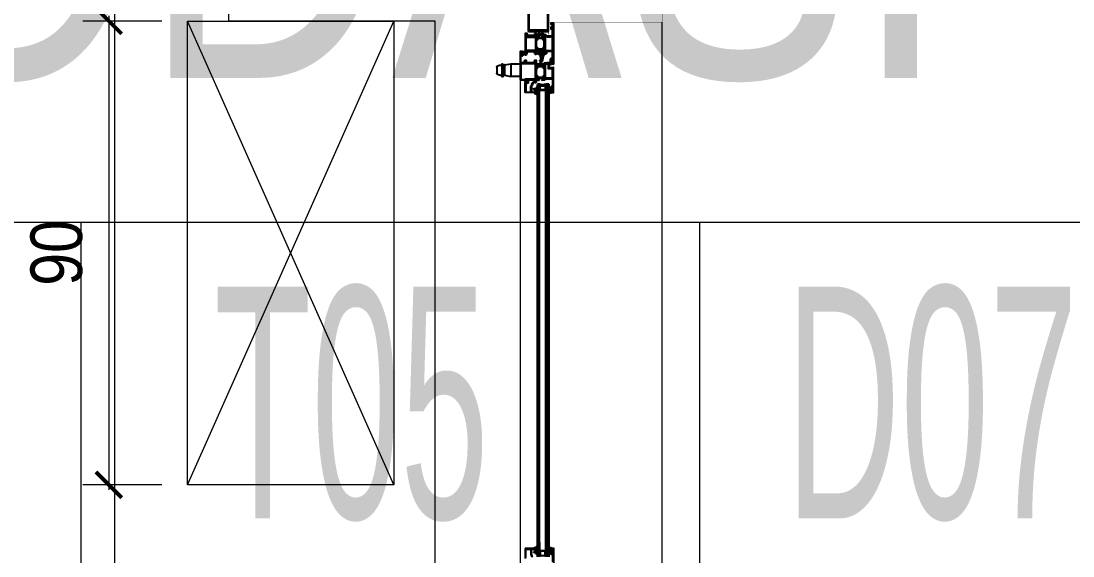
# Model space of a CAD drawing. Extents: x -9058 to 11890, y 0 to 8245.
# Drawn here: x 3822.8 to 4026.7, y 2810.1 to 2913.9 of the extents above; entities that cross this region are included whole.
import ezdxf
from ezdxf.enums import TextEntityAlignment as Align

# ---------------------------------------------------------------- set-up
doc = ezdxf.new("R2010")
doc.units = 0
doc.header["$MEASUREMENT"] = 0
doc.linetypes.add('DASHDOT', pattern=[1, 0.5, -0.25, 0, -0.25])
doc.layers.get('0').update_dxf_attribs({"color": 9, "lineweight": 9})
for name, color, linetype, lineweight in [('05', 9, 'Continuous', 9), ('06D', 9, 'Continuous', 9), ('10', 9, 'Continuous', 9), ('14', 9, 'Continuous', 9), ('15', 9, 'Continuous', 9), ('21_mahal200', 9, 'Continuous', 9), ('21_mahal200 @ 20', 9, 'Continuous', 9)]:
    doc.layers.add(name, color=color, linetype=linetype, lineweight=lineweight)
doc.styles.add('Arial', font='arial.ttf', dxfattribs={"height": 2.5})
doc.styles.add('MuuM_TEXT-STANDART', font='ARIALN.TTF')
doc.dimstyles.new('MuuM_DIM50', dxfattribs={"dimscale": 5, "dimtxt": 2, "dimasz": 1, "dimexe": 1, "dimexo": 1, "dimgap": 1, "dimtad": 1, "dimdec": 1, "dimrnd": 1, "dimdsep": 46, "dimtxsty": 'MuuM_TEXT-STANDART', "dimblk": 'ARCHTICK', "dimcen": 0, "dimdle": 0.2, "dimclrd": 256, "dimclre": 256, "dimclrt": 256, "dimadec": 0, "dimazin": 0, "dimtfac": 5, "dimtdec": 1, "dimtix": 1, "dimtmove": 2, "dimatfit": 3, "dimldrblk": 'DOT', "dimfxl": 5, "dimfxlon": 1, "dimtolj": 1, "dimlwd": -1, "dimlwe": -1, "dimarcsym": 0})

# ---------------------------------------------------------------- blocks, each defined once
blk = doc.blocks.new('0a_roomno2')
blk.add_lwpolyline([(30, -16), (0, -16), (0, 0), (30, 0)], close=True)
for points in [[(0, -5), (30, -5)], [(18, -5), (18, -16)], [(24, -5), (24, -16)]]:
    blk.add_lwpolyline(points)
at = {"style": 'Arial'}
blk.add_attdef('ODANO', (0, 1.505), '', height=3, dxfattribs=at)
blk.add_attdef('MEKANADI', text='', height=3, dxfattribs=at).set_placement((0.525, -4.75), align=Align.BOTTOM_LEFT)
at = {"style": 'MuuM_TEXT-STANDART', "width": 0.6}
for tag, p in [('YER01', (15, -7)), ('TAVAN01', (20.625, -7)), ('DUVAR01', (26.25, -7)), ('YER02', (15, -10.375)), ('TAVAN02', (20.625, -10.375)), ('DUVAR02', (26.25, -10.375)), ('YER03', (15, -13.75)), ('TAVAN03', (20.625, -13.75)), ('DUVAR03', (26.25, -13.75))]:
    blk.add_attdef(tag, text='', height=2.25, dxfattribs=at).set_placement(p, align=Align.MIDDLE_CENTER)
at = {"style": 'MuuM_TEXT-STANDART'}
blk.add_attdef('M2', text='', height=2.25, dxfattribs=at).set_placement((1.323, -7.805), align=Align.MIDDLE_LEFT)
at = {"style": 'MuuM_TEXT-STANDART', "width": 0.6}
blk.add_attdef('TEMIZTAVANYUKSEKLIGI', text='', height=2.25, dxfattribs=at).set_placement((2.7, -13.162), align=Align.MIDDLE_LEFT)
blk = doc.blocks.new('*U1861')
at = {"layer": '21_mahal200 @ 20', "xscale": 20, "yscale": 20, "zscale": 20}
blk.add_blockref('0a_roomno2', (3240.86, 3018.12), dxfattribs=at)
blk = doc.blocks.new('P-DOG-PORSCHE')
at = {"layer": '06D', "lineweight": 25, "ltscale": 0.5}
h = blk.add_hatch(dxfattribs=at)
h.set_pattern_fill('ANSI31', color=256, scale=0.05, angle=450, style=0)
h.set_pattern_definition([(225, (-191.06147, 133.83068), (-0.1122532, 0.1122532), [])])
edge = h.paths.add_edge_path(flags=16)
edge.add_arc((-9.78, 2.49), 0.025, 270, 360)
edge.add_line((-9.75, 2.49), (-9.75, 2.59))
edge.add_arc((-9.78, 2.59), 0.025, 0, 90)
edge.add_line((-9.78, 2.61), (-9.96, 2.61))
edge.add_arc((-9.96, 2.59), 0.025, 90, 180)
edge.add_line((-9.98, 2.59), (-9.98, 2.49))
edge.add_arc((-9.96, 2.49), 0.025, 180, 270)
edge.add_line((-9.96, 2.46), (-9.78, 2.46))
edge = h.paths.add_edge_path()
edge.add_arc((-9.58, 2.49), 0.035, 180, 270, ccw=False)
edge.add_line((-9.62, 2.49), (-9.62, 2.57))
edge.add_arc((-9.6, 2.57), 0.015, 137.8308, 180, ccw=False)
edge.add_line((-9.61, 2.58), (-9.57, 2.63))
edge.add_arc((-9.6, 2.65), 0.04, 316.3869, 422.9563)
edge.add_line((-9.58, 2.69), (-9.67, 2.73))
edge.add_arc((-9.75, 2.58), 0.175, 62.9563, 90)
edge.add_line((-9.75, 2.75), (-9.98, 2.75))
edge.add_arc((-9.98, 2.58), 0.175, 90, 117.0437)
edge.add_line((-10.06, 2.73), (-10.15, 2.69))
edge.add_arc((-10.13, 2.65), 0.04, 117.0437, 223.6131)
edge.add_line((-10.16, 2.63), (-10.12, 2.58))
edge.add_arc((-10.13, 2.57), 0.015, 0, 42.1692, ccw=False)
edge.add_line((-10.12, 2.57), (-10.12, 2.49))
edge.add_arc((-10.15, 2.49), 0.035, 270, 360, ccw=False)
edge.add_line((-10.15, 2.46), (-10.43, 2.46))
edge.add_arc((-10.43, 2.42), 0.04, 90, 180)
edge.add_line((-10.47, 2.42), (-10.47, 2.27))
edge.add_arc((-10.42, 2.27), 0.05, 180, 220.0348)
edge.add_line((-10.46, 2.24), (-10.09, 1.71))
edge.add_arc((-10.06, 1.73), 0.04, 220.0348, 393.0043)
edge.add_line((-10.02, 1.75), (-10.34, 2.26))
edge.add_arc((-10.29, 2.29), 0.06, 33.8544, 213.0043, ccw=False)
edge.add_line((-10.24, 2.33), (-9.4, 2.33))
edge.add_arc((-9.4, 2.37), 0.04, 270, 360)
edge.add_line((-9.36, 2.37), (-9.36, 2.42))
edge.add_arc((-9.4, 2.42), 0.04, 360, 450)
edge.add_line((-9.4, 2.46), (-9.58, 2.46))
h = blk.add_hatch(dxfattribs=at)
h.set_pattern_fill('ANSI31', color=256, scale=0.05, style=0)
h.set_pattern_definition([(225, (-8.60164, -248.68329), (0.1122532, -0.1122532), [])])
h.paths.add_polyline_path([(-9.73, 0.31), (-9.91, 0.49, -0.203536), (-9.94, 0.56), (-9.94, 0.64, -0.380587), (-9.86, 0.74, 0.061836), (-8.6, 1.04, 0.189764), (-8.54, 1.09), (-8.35, 1.52, -0.285747), (-8.26, 1.58), (-7.97, 1.58, -0.414214), (-7.95, 1.56), (-7.95, 1.47, -0.414214), (-7.97, 1.45), (-8.19, 1.45, 0.414214), (-8.22, 1.41), (-8.22, 1.22, 0.414214), (-8.2, 1.2), (-8.12, 1.2, 0.414214), (-8.09, 1.22), (-8.09, 1.26, -0.414214), (-8.06, 1.29), (-8, 1.29, -0.296563), (-7.98, 1.28), (-7.92, 1.14, -0.104779), (-7.9, 1.07), (-7.9, 0.99, 0.081633), (-7.9, 0.01), (-7.9, -0.07, -0.104779), (-7.92, -0.14), (-7.98, -0.28, -0.296563), (-8, -0.29), (-8.06, -0.29, -0.414214), (-8.09, -0.26), (-8.09, -0.23, 0.414214), (-8.12, -0.2), (-8.2, -0.2, 0.414214), (-8.22, -0.23), (-8.22, -0.29, -0.414214), (-8.25, -0.31), (-8.34, -0.31, -0.328426), (-8.39, -0.28), (-8.61, 0.43, 0.309555), (-8.63, 0.44), (-9.44, 0.5, -0.394287), (-9.45, 0.52, 0.364538), (-9.5, 0.57, 0.068684), (-9.8, 0.58, 0.950368), (-9.79, 0.54, -0.000002), (-9.79, 0.54), (-9.64, 0.39, -0.999219)])
h.paths.add_polyline_path([(-8.29, 0.64), (-8.29, 0.98, -0.414214), (-8.26, 1.01), (-8.13, 1.01, -0.414214), (-8.1, 0.98), (-8.1, 0.64, -0.414214), (-8.13, 0.61), (-8.26, 0.61, -0.414214)], flags=16)
h.paths.add_polyline_path([(-8.26, 0.39), (-8.13, 0.39, -0.414214), (-8.1, 0.36), (-8.1, 0.02, -0.414214), (-8.13, -0.01), (-8.26, -0.01, -0.414214), (-8.29, 0.02), (-8.29, 0.36, -0.414214)], flags=16)
for p, q in [((-12.78, -3.54), (-12.78, -5.15)), ((-10.28, -5.15), (-10.28, -3.54)), ((-12.78, -5.24), (-10.29, -5.24)), ((-12.53, -6.54), (-12.77, -5.32)), ((-10.53, -6.54), (-10.3, -5.32)), ((-12.8, -6.88), (-10.33, -6.88)), ((-12.8, -6.88, 0), (-10.33, -6.88, 0)), ((-10.33, -7.03), (-12.8, -7.03)), ((-10.33, -7.03, 0), (-12.8, -7.03, 0)), ((-10.53, -6.54), (-12.53, -6.54)), ((-12.53, -6.58), (-12.53, -6.88)), ((-10.53, -6.58), (-12.53, -6.58)), ((-12.53, -6.58, 0), (-12.53, -6.88, 0)), ((-10.53, -6.58, 0), (-12.53, -6.58, 0)), ((-12.53, -7.03), (-12.53, -7.17)), ((-12.53, -7.03, 0), (-12.53, -7.17, 0)), ((-10.95, -8.06, 0), (-12.12, -8.06, 0)), ((-10.53, -6.58), (-10.53, -6.88)), ((-10.53, -6.58, 0), (-10.53, -6.88, 0)), ((-10.53, -7.03), (-10.53, -7.17)), ((-10.53, -7.03, 0), (-10.53, -7.17, 0))]:
    blk.add_line(p, q, dxfattribs=at)
at = {"layer": '06D'}
for points in [[(-117.78, 24), (-2.22, 24)], [(-13.18, -3.54), (-111.94, -3.53)], [(-118, -20), (-2, -20)]]:
    blk.add_lwpolyline(points, dxfattribs=at)
at = {"layer": '06D', "lineweight": 25, "ltscale": 0.5}
for points in [[(-15.98, 2.47, -0.220745), (-16.29, 1.88, 0.651907), (-16.23, 1.81, 0.176952), (-15.94, 2.13, -0.281357), (-15.8, 2.21), (-15.72, 2.21), (-15.7, 2.21), (-15.7, 2.21), (-15.69, 2.21), (-15.68, 2.21), (-15.67, 2.21), (-15.67, 2.2), (-15.66, 2.19), (-15.66, 2.19), (-15.65, 2.18), (-15.65, 2.16), (-15.65, 2.09), (-15.65, 2.09), (-15.65, 2.08), (-15.65, 2.08), (-15.65, 2.08), (-15.65, 2.08), (-15.64, 2.07), (-15.64, 2.07), (-15.64, 2.07), (-15.63, 2.07), (-15.55, 2.07), (-15.55, 2.07), (-15.55, 2.07), (-15.54, 2.07), (-15.54, 2.07), (-15.54, 2.08), (-15.54, 2.08), (-15.53, 2.08), (-15.53, 2.08), (-15.53, 2.09), (-15.53, 2.16), (-15.53, 2.17), (-15.53, 2.18), (-15.53, 2.19), (-15.52, 2.19), (-15.52, 2.2), (-15.51, 2.21), (-15.5, 2.21), (-15.5, 2.21), (-15.48, 2.21), (-15.48, 2.21), (-15.47, 2.21), (-15.46, 2.21), (-15.45, 2.21), (-15.45, 2.2), (-15.44, 2.19), (-15.44, 2.19), (-15.43, 2.18), (-15.43, 2.16), (-15.43, 2.09), (-15.43, 2.09), (-15.43, 2.08), (-15.43, 2.08), (-15.43, 2.08), (-15.43, 2.08), (-15.42, 2.07), (-15.42, 2.07), (-15.42, 2.07), (-15.41, 2.07), (-15.33, 2.07), (-15.33, 2.07), (-15.33, 2.07), (-15.32, 2.07), (-15.32, 2.07), (-15.32, 2.08), (-15.32, 2.08), (-15.31, 2.08), (-15.31, 2.08), (-15.31, 2.09), (-15.31, 2.16), (-15.31, 2.17), (-15.31, 2.18), (-15.31, 2.19), (-15.3, 2.19), (-15.3, 2.2), (-15.29, 2.21), (-15.28, 2.21), (-15.28, 2.21), (-15.26, 2.21), (-15.26, 2.21), (-15.25, 2.21), (-15.24, 2.21), (-15.23, 2.21), (-15.23, 2.2), (-15.22, 2.19), (-15.22, 2.19), (-15.21, 2.18), (-15.21, 2.16), (-15.21, 2.09), (-15.21, 2.09), (-15.21, 2.08), (-15.21, 2.08), (-15.21, 2.08), (-15.21, 2.08), (-15.2, 2.07), (-15.2, 2.07), (-15.2, 2.07), (-15.19, 2.07), (-15.11, 2.07), (-15.11, 2.07), (-15.11, 2.07), (-15.1, 2.07), (-15.1, 2.07), (-15.1, 2.08), (-15.1, 2.08), (-15.09, 2.08), (-15.09, 2.08), (-15.09, 2.09), (-15.09, 2.16), (-15.09, 2.17), (-15.09, 2.18), (-15.09, 2.19), (-15.08, 2.19), (-15.08, 2.2), (-15.07, 2.21), (-15.06, 2.21), (-15.06, 2.21), (-15.04, 2.21), (-15.04, 2.21), (-15.03, 2.21), (-15.02, 2.21), (-15.01, 2.21), (-15.01, 2.2), (-15, 2.19), (-15, 2.19), (-14.99, 2.18), (-14.99, 2.16), (-14.99, 2.09), (-14.99, 2.09), (-14.99, 2.08), (-14.99, 2.08), (-14.99, 2.08), (-14.99, 2.08), (-14.98, 2.07), (-14.98, 2.07), (-14.98, 2.07), (-14.97, 2.07), (-14.89, 2.07), (-14.89, 2.07), (-14.89, 2.07), (-14.88, 2.07), (-14.88, 2.07), (-14.88, 2.08), (-14.88, 2.08), (-14.87, 2.08), (-14.87, 2.08), (-14.87, 2.09), (-14.87, 2.43, 0.414214), (-14.9, 2.46), (-15.13, 2.46, -0.414214), (-15.16, 2.49), (-15.16, 2.55, -0.291535), (-15.15, 2.57), (-15.1, 2.59, 0.613042), (-15.1, 2.65), (-15.22, 2.72, 0.127095), (-15.28, 2.73), (-15.48, 2.73, 0.127095), (-15.55, 2.72), (-15.66, 2.66, 0.585233), (-15.66, 2.59), (-15.61, 2.56, -0.167811), (-15.6, 2.55), (-15.6, 2.49, -0.414214), (-15.63, 2.46), (-15.93, 2.46), (-15.93, 2.52, 0.394677), (-15.98, 2.47)], [(-7.9, 0.01, -0.081633), (-7.9, 0.99), (-7.9, 1.07, 0.104779), (-7.92, 1.14), (-7.98, 1.28, 0.296563), (-8, 1.29), (-8.06, 1.29, 0.414214), (-8.09, 1.26), (-8.09, 1.22, -0.414214), (-8.12, 1.2), (-8.2, 1.2, -0.414214), (-8.22, 1.22), (-8.22, 1.41, -0.414214), (-8.19, 1.45), (-7.97, 1.45, 0.414214), (-7.95, 1.47), (-7.95, 1.56, 0.414214), (-7.97, 1.58), (-8.26, 1.58, 0.285747), (-8.35, 1.52), (-8.54, 1.09, -0.189764), (-8.6, 1.04, -0.061836), (-9.86, 0.74, 0.380587), (-9.94, 0.64), (-9.94, 0.56, 0.203536), (-9.91, 0.49), (-9.73, 0.31, 0.999219), (-9.64, 0.39), (-9.79, 0.54, -0.950364), (-9.8, 0.58, -0.068684), (-9.5, 0.57, -0.364538), (-9.45, 0.52, 0.394287), (-9.44, 0.5), (-8.63, 0.44, -0.309555), (-8.61, 0.43), (-8.39, -0.28, 0.328426), (-8.34, -0.31), (-8.25, -0.31, 0.414214), (-8.22, -0.29), (-8.22, -0.23, -0.414214), (-8.2, -0.2), (-8.12, -0.2, -0.414214), (-8.09, -0.23), (-8.09, -0.26, 0.414214), (-8.06, -0.29), (-8, -0.29, 0.296563), (-7.98, -0.28), (-7.92, -0.14, 0.104779), (-7.9, -0.07), (-7.9, 0.01)]]:
    blk.add_lwpolyline(points, format="xyb", dxfattribs=at)
for points in [[(-9.58, 2.46, -0.414214), (-9.62, 2.49), (-9.62, 2.57, -0.186103), (-9.61, 2.58), (-9.57, 2.63, 0.501687), (-9.58, 2.69), (-9.67, 2.73, 0.118551), (-9.75, 2.75), (-9.98, 2.75, 0.118551), (-10.06, 2.73), (-10.15, 2.69, 0.501687), (-10.16, 2.63), (-10.12, 2.58, -0.186103), (-10.12, 2.57), (-10.12, 2.49, -0.414214), (-10.15, 2.46), (-10.43, 2.46, 0.414214), (-10.47, 2.42), (-10.47, 2.27, 0.176484), (-10.46, 2.24), (-10.09, 1.71, 0.940455), (-10.02, 1.75), (-10.34, 2.26, -0.992608), (-10.24, 2.33), (-9.4, 2.33, 0.414214), (-9.36, 2.37), (-9.36, 2.42, 0.414214), (-9.4, 2.46)], [(-9.78, 2.46, 0.414214), (-9.75, 2.49), (-9.75, 2.59, 0.414214), (-9.78, 2.61), (-9.96, 2.61, 0.414214), (-9.98, 2.59), (-9.98, 2.49, 0.414214), (-9.96, 2.46)], [(-13.12, 0.88), (-13.22, 1.07, -0.131652), (-13.23, 1.08), (-13.23, 1.11, -0.414214), (-13.2, 1.14), (-12.84, 1.14, -0.414214), (-12.81, 1.11), (-12.81, 1.08, -0.131652), (-12.81, 1.07), (-12.92, 0.88, 0.131652), (-12.93, 0.83), (-12.93, -0.02, 0.131652), (-12.92, -0.07), (-12.81, -0.25, -0.131652), (-12.81, -0.27), (-12.81, -0.29, -0.414214), (-12.84, -0.32), (-13.2, -0.32, -0.414214), (-13.23, -0.29), (-13.23, -0.27, -0.131652), (-13.22, -0.25), (-13.12, -0.07, 0.131652), (-13.1, -0.02), (-13.1, 0.83, 0.131652)], [(-10.55, 0.32, 0.403142), (-10.65, 0.22), (-10.65, -0.02, 0.131652), (-10.63, -0.07), (-10.53, -0.25, -0.131652), (-10.52, -0.27), (-10.52, -0.29, -0.414214), (-10.55, -0.32), (-10.91, -0.32, -0.414214), (-10.94, -0.29), (-10.94, -0.27, -0.131652), (-10.94, -0.25), (-10.83, -0.07, 0.131652), (-10.82, -0.02), (-10.82, 0.83, 0.131652), (-10.83, 0.88), (-10.94, 1.07, -0.131652), (-10.94, 1.08), (-10.94, 1.11, -0.414214), (-10.91, 1.14), (-10.55, 1.14, -0.414214), (-10.52, 1.11), (-10.52, 1.08, -0.131652), (-10.53, 1.07), (-10.63, 0.88, 0.131652), (-10.65, 0.83), (-10.65, 0.59, 0.403142), (-10.55, 0.49), (-9.69, 0.46, -0.962756), (-9.69, 0.36)], [(-8.29, 0.64, 0.414214), (-8.26, 0.61), (-8.13, 0.61, 0.414214), (-8.1, 0.64), (-8.1, 0.98, 0.414214), (-8.13, 1.01), (-8.26, 1.01, 0.414214), (-8.29, 0.98)], [(-7.43, -0.02, 0.131652), (-7.42, -0.07), (-7.31, -0.25, -0.131652), (-7.31, -0.27), (-7.31, -0.29, -0.414214), (-7.34, -0.32), (-7.7, -0.32, -0.414214), (-7.73, -0.29), (-7.73, -0.27, -0.131652), (-7.72, -0.25), (-7.62, -0.07, 0.131652), (-7.6, -0.02), (-7.6, 0.83, 0.131652), (-7.62, 0.88), (-7.72, 1.07, -0.131652), (-7.73, 1.08), (-7.73, 1.11, -0.414214), (-7.7, 1.14), (-7.34, 1.14, -0.414214), (-7.31, 1.11), (-7.31, 1.08, -0.131652), (-7.31, 1.07), (-7.42, 0.88, 0.131652), (-7.43, 0.83)], [(-5.36, -0.02, -0.131652), (-5.37, -0.07), (-5.48, -0.25, 0.131652), (-5.49, -0.27), (-5.49, -0.29, 0.414214), (-5.46, -0.32), (-5.1, -0.32, 0.414214), (-5.07, -0.29), (-5.07, -0.27, 0.131652), (-5.07, -0.25), (-5.18, -0.07, -0.131652), (-5.19, -0.02), (-5.19, 0.83, -0.131652), (-5.18, 0.88), (-5.07, 1.07, 0.131652), (-5.07, 1.08), (-5.07, 1.11, 0.414214), (-5.1, 1.14), (-5.46, 1.14, 0.414214), (-5.49, 1.11), (-5.49, 1.08, 0.131652), (-5.48, 1.07), (-5.37, 0.88, -0.131652), (-5.36, 0.83)], [(-15.92, -0.53), (-15.92, -0.75, -0.414214), (-15.95, -0.78), (-15.98, -0.78, -0.356389), (-16.08, -0.7, 0.262181), (-16.6, -0.11, -0.316752), (-16.62, -0.08, -0.499585), (-16.58, -0.05, 0.048291), (-16.02, -0.2, 0.086497), (-14.92, -0.19, 0.16681), (-14.7, -0.08, -0.169383), (-14.68, -0.07), (-14.66, -0.06, -0.513067), (-14.62, -0.13, -0.159858), (-15.19, -0.51, -0.178819), (-15.56, -0.53), (-15.58, -0.52, 0.13005), (-15.63, -0.5), (-15.89, -0.5, 0.414214)]]:
    blk.add_lwpolyline(points, format="xyb", close=True, dxfattribs=at)
at = {"layer": '06D', "lineweight": 25, "ltscale": 0.5, "elevation": 0}
blk.add_lwpolyline([(-10.33, -6.88), (-12.8, -6.88), (-12.8, -7.03), (-10.33, -7.03)], close=True, dxfattribs=at)
at = {"layer": '06D', "lineweight": 25, "ltscale": 0.5}
for centre, radius, start, end in [((-11.88, -5.15), 0.9, 180, 190.8855), ((-11.18, -5.15), 0.9, 349.1145, 0), ((-11.14, -7.27, 0), 1.4, 176.0974, 206.7398), ((-12.12, -7.76, 0), 0.3, 206.7398, 270), ((-10.95, -7.76, 0), 0.3, 270, 333.2602), ((-11.93, -7.27, 0), 1.4, 333.2602, 3.9026)]:
    blk.add_arc(centre, radius, start, end, dxfattribs=at)
at = {"layer": '10', "lineweight": 25, "ltscale": 0.5}
for p, q in [((-103.22, 1.44), (-106, 1.44)), ((-103.22, 0.24), (-106, 0.24)), ((-104.8, 1.44), (-104.8, 0.24)), ((-15.45, 1.44), (-15.45, 0.24)), ((-14.45, 1.44), (-14.45, 0.24)), ((-103.22, -0.16), (-105.95, -0.16)), ((-103.22, -0.16), (-105.49, -0.16)), ((-4.78, -0.81), (-4.78, -0.99)), ((-4.78, -0.99), (-4.78, -1.95)), ((-4.78, -1.95), (-4.28, -2.22))]:
    blk.add_line(p, q, dxfattribs=at)
at = {"layer": '10', "const_width": 0.1}
blk.add_lwpolyline([(4.78, 17.3), (2.78, 17.3), (2.78, 24), (-2.22, 24), (-2.22, 2), (-4.57, 2)], dxfattribs=at)
at = {"layer": '10', "lineweight": 25, "ltscale": 0.5}
for points in [[(-106.98, 2.79), (-105.4, 2.79, -0.414214), (-105.37, 2.76), (-105.37, 2.6, -0.414214), (-105.4, 2.57), (-105.5, 2.57), (-105.5, 2.52, 0.414214), (-105.45, 2.47), (-105.14, 2.47, 0.414214), (-105.07, 2.54), (-105.07, 2.56, 0.414214), (-105.08, 2.57), (-105.18, 2.57, -0.414214), (-105.23, 2.62), (-105.23, 2.77, -0.414214), (-105.18, 2.82), (-104.51, 2.82, -0.414214), (-104.46, 2.77), (-104.46, 2.62, -0.414214), (-104.51, 2.57), (-104.61, 2.57, 0.414214), (-104.62, 2.56), (-104.62, 2.54, 0.414214), (-104.55, 2.47), (-104.33, 2.47, 0.414214), (-104.32, 2.48), (-104.32, 2.96, 0.414214), (-104.33, 2.97), (-109.19, 2.97, 0.535184)], [(-104.24, 2.47, 0.220745), (-103.93, 1.88, -0.651907), (-103.98, 1.81, -0.176952), (-104.28, 2.13, 0.281357), (-104.42, 2.22), (-104.5, 2.22), (-104.51, 2.22), (-104.52, 2.22), (-104.53, 2.21), (-104.54, 2.21), (-104.54, 2.21), (-104.55, 2.2), (-104.55, 2.19), (-104.56, 2.19), (-104.56, 2.18), (-104.56, 2.17), (-104.56, 2.09), (-104.56, 2.09), (-104.56, 2.08), (-104.57, 2.08), (-104.57, 2.08), (-104.57, 2.08), (-104.57, 2.07), (-104.57, 2.07), (-104.58, 2.07), (-104.58, 2.07), (-104.66, 2.07), (-104.67, 2.07), (-104.67, 2.07), (-104.67, 2.07), (-104.68, 2.07), (-104.68, 2.08), (-104.68, 2.08), (-104.68, 2.08), (-104.68, 2.08), (-104.68, 2.09), (-104.68, 2.17), (-104.68, 2.17), (-104.69, 2.18), (-104.69, 2.19), (-104.69, 2.19), (-104.7, 2.2), (-104.7, 2.21), (-104.71, 2.21), (-104.72, 2.21), (-104.73, 2.22), (-104.74, 2.22), (-104.75, 2.21), (-104.76, 2.21), (-104.76, 2.21), (-104.77, 2.2), (-104.77, 2.19), (-104.78, 2.19), (-104.78, 2.18), (-104.78, 2.17), (-104.78, 2.09), (-104.78, 2.09), (-104.78, 2.08), (-104.79, 2.08), (-104.79, 2.08), (-104.79, 2.08), (-104.79, 2.07), (-104.79, 2.07), (-104.8, 2.07), (-104.8, 2.07), (-104.88, 2.07), (-104.89, 2.07), (-104.89, 2.07), (-104.89, 2.07), (-104.9, 2.07), (-104.9, 2.08), (-104.9, 2.08), (-104.9, 2.08), (-104.9, 2.08), (-104.9, 2.09), (-104.9, 2.17), (-104.9, 2.17), (-104.91, 2.18), (-104.91, 2.19), (-104.91, 2.19), (-104.92, 2.2), (-104.92, 2.21), (-104.93, 2.21), (-104.94, 2.21), (-104.95, 2.22), (-104.96, 2.22), (-104.97, 2.21), (-104.98, 2.21), (-104.98, 2.21), (-104.99, 2.2), (-104.99, 2.19), (-105, 2.19), (-105, 2.18), (-105, 2.17), (-105, 2.09), (-105, 2.09), (-105, 2.08), (-105.01, 2.08), (-105.01, 2.08), (-105.01, 2.08), (-105.01, 2.07), (-105.01, 2.07), (-105.02, 2.07), (-105.02, 2.07), (-105.1, 2.07), (-105.11, 2.07), (-105.11, 2.07), (-105.11, 2.07), (-105.12, 2.07), (-105.12, 2.08), (-105.12, 2.08), (-105.12, 2.08), (-105.12, 2.08), (-105.12, 2.09), (-105.12, 2.17), (-105.12, 2.17), (-105.13, 2.18), (-105.13, 2.19), (-105.13, 2.19), (-105.14, 2.2), (-105.14, 2.21), (-105.15, 2.21), (-105.16, 2.21), (-105.17, 2.22), (-105.18, 2.22), (-105.19, 2.21), (-105.2, 2.21), (-105.2, 2.21), (-105.21, 2.2), (-105.21, 2.19), (-105.22, 2.19), (-105.22, 2.18), (-105.22, 2.17), (-105.22, 2.09), (-105.22, 2.09), (-105.22, 2.08), (-105.23, 2.08), (-105.23, 2.08), (-105.23, 2.08), (-105.23, 2.07), (-105.23, 2.07), (-105.24, 2.07), (-105.24, 2.07), (-105.32, 2.07), (-105.33, 2.07), (-105.33, 2.07), (-105.33, 2.07), (-105.34, 2.07), (-105.34, 2.08), (-105.34, 2.08), (-105.34, 2.08), (-105.34, 2.08), (-105.34, 2.09), (-105.34, 2.43, -0.414214), (-105.31, 2.46), (-105.08, 2.46, 0.414214), (-105.05, 2.49), (-105.05, 2.55, 0.291535), (-105.06, 2.57), (-105.11, 2.59, -0.613042), (-105.11, 2.65), (-105, 2.72, -0.127095), (-104.93, 2.73), (-104.73, 2.73, -0.127095), (-104.67, 2.72), (-104.56, 2.66, -0.585233), (-104.56, 2.59), (-104.61, 2.57, 0.167811), (-104.61, 2.55), (-104.61, 2.49, 0.414214), (-104.58, 2.46), (-104.29, 2.46), (-104.29, 2.52, -0.394677), (-104.24, 2.47)], [(-13.28, 1.34, 0.459137), (-13.24, 1.37), (-13.19, 2.46), (-13.19, 2.73, 0.414214), (-13.24, 2.78), (-14.82, 2.78, 0.414214), (-14.85, 2.75), (-14.85, 2.59, 0.414214), (-14.82, 2.56), (-14.72, 2.56), (-14.72, 2.51, -0.414214), (-14.77, 2.46), (-15.08, 2.46, -0.414214), (-15.15, 2.53), (-15.15, 2.55, -0.414214), (-15.14, 2.56), (-15.04, 2.56, 0.414214), (-14.99, 2.61), (-14.99, 2.76, 0.414214), (-15.04, 2.81), (-15.71, 2.81, 0.414214), (-15.76, 2.76), (-15.76, 2.61, 0.414214), (-15.71, 2.56), (-15.61, 2.56, -0.414214), (-15.6, 2.55), (-15.6, 2.53, -0.414214), (-15.67, 2.46), (-15.89, 2.46, -0.414214), (-15.9, 2.47), (-15.9, 2.95, -0.414214), (-15.89, 2.96), (-11.02, 2.96, -0.535184), (-11, 2.93), (-11.02, 2.89), (-11.05, 2.89, 0.414214), (-11.08, 2.86), (-11.08, 2.14, 0.414214), (-11.05, 2.11), (-10.1, 2.11, -0.535184), (-10.08, 2.08), (-10.09, 2.05, -0.302776), (-10.12, 2.04), (-10.15, 2.04, 0.414214), (-10.18, 2.01), (-10.18, 1.17, -0.414214), (-10.21, 1.14), (-10.33, 1.14, 0.414214), (-10.36, 1.11), (-10.36, 1), (-10.29, 0.74, -0.700084), (-10.39, 0.66), (-10.41, 0.68), (-10.58, 0.85, -0.607471), (-10.57, 0.91, 0.283637), (-10.54, 0.93), (-10.49, 1.11, 1.229391), (-10.54, 1.14), (-11.02, 1.14), (-10.86, 0.88, -0.859449), (-10.89, 0.85), (-11.13, 0.94), (-11.25, 1.14), (-12.5, 1.14), (-12.62, 0.94), (-12.87, 0.85, -0.859449), (-12.9, 0.88), (-12.73, 1.14), (-13.21, 1.14, 1.229391), (-13.26, 1.11), (-13.21, 0.93, 0.283637), (-13.19, 0.91, -0.607471), (-13.17, 0.85), (-13.34, 0.68), (-13.36, 0.66, -0.700084), (-13.47, 0.74), (-13.4, 1), (-13.4, 1.24, -0.474196), (-13.28, 1.34)], [(-4.48, -0.34, -0.414222), (-4.4, -0.42), (-4.4, -0.59, -0.414214), (-4.55, -0.74), (-4.59, -0.74, -0.414214), (-4.6, -0.73), (-4.6, -0.66, -0.366034), (-4.57, -0.64, 0.365977), (-4.55, -0.61), (-4.55, -0.52, 0.414214), (-4.58, -0.49), (-4.69, -0.49, 0.365977), (-4.72, -0.51, -0.365977), (-4.75, -0.54), (-4.87, -0.54, 0.414214), (-4.9, -0.57), (-4.9, -1.41), (-4.93, -1.44), (-4.9, -1.47), (-4.9, -2.31, 0.414214), (-4.87, -2.34), (-4.75, -2.34, -0.365977), (-4.72, -2.36, 0.365977), (-4.69, -2.39), (-4.58, -2.39, 0.414214), (-4.55, -2.36), (-4.55, -2.27, 0.365977), (-4.57, -2.24, -0.366034), (-4.6, -2.21), (-4.6, -2.15, -0.414214), (-4.59, -2.14), (-4.55, -2.14, -0.414214), (-4.4, -2.29), (-4.4, -2.53, -0.414214), (-4.41, -2.54), (-8.39, -2.54, -0.414214), (-8.4, -2.53), (-8.4, -2.29, -0.414214), (-8.25, -2.14), (-8.21, -2.14, -0.414214), (-8.2, -2.15), (-8.2, -2.21, -0.366034), (-8.22, -2.24, 0.365977), (-8.25, -2.27), (-8.25, -2.36, 0.414214), (-8.22, -2.39), (-8.11, -2.39, 0.365977), (-8.08, -2.36, -0.365977), (-8.05, -2.34), (-7.93, -2.34, 0.414214), (-7.9, -2.31), (-7.9, -1.47), (-7.87, -1.44), (-7.9, -1.41), (-7.9, -0.57, 0.414214), (-7.93, -0.54), (-8.05, -0.54, -0.365977), (-8.08, -0.51, 0.365977), (-8.11, -0.49), (-8.22, -0.49, 0.414214), (-8.25, -0.52), (-8.25, -0.61, 0.365977), (-8.22, -0.64, -0.366034), (-8.2, -0.66), (-8.2, -0.73, -0.414214), (-8.21, -0.74), (-8.25, -0.74, -0.414214), (-8.4, -0.59), (-8.4, -0.42, -0.414214), (-8.32, -0.34), (-8.25, -0.34, 0.414214), (-8.22, -0.31), (-8.22, -0.29, -0.414214), (-8.12, -0.19), (-8.11, -0.19, -0.414214), (-8.1, -0.2), (-8.1, -0.31, 0.414214), (-8.07, -0.34), (-7.93, -0.34, 0.414214), (-7.9, -0.31), (-7.9, -0.19), (-7.97, 0.07, -0.700084), (-7.86, 0.15), (-7.84, 0.13), (-7.67, -0.04, -0.607471), (-7.69, -0.1, 0.283637), (-7.71, -0.12), (-7.76, -0.31, 1.229391), (-7.71, -0.34), (-7.23, -0.34), (-7.39, -0.07, -0.713664), (-7.37, -0.04), (-7.12, -0.14), (-7, -0.34), (-5.8, -0.34), (-5.67, -0.14), (-5.42, -0.04, -0.713664), (-5.4, -0.07), (-5.56, -0.34), (-5.09, -0.34, 1.229391), (-5.04, -0.31), (-5.09, -0.12, 0.283637), (-5.11, -0.1, -0.607471), (-5.12, -0.04), (-4.95, 0.13), (-4.93, 0.15, -0.700084), (-4.83, 0.07), (-4.9, -0.19), (-4.9, -0.31, 0.414214), (-4.87, -0.34), (-4.73, -0.34, 0.414214), (-4.7, -0.31), (-4.7, -0.2, -0.414214), (-4.69, -0.19), (-4.68, -0.19, -0.414214), (-4.58, -0.29), (-4.58, -0.31, 0.414214), (-4.55, -0.34), (-4.48, -0.34)], [(-106.1, -2.4), (-104.51, -2.4, 0.414214), (-104.46, -2.35), (-104.46, -1.56, 0.414214), (-104.56, -1.46), (-105.47, -1.46, -0.172094), (-105.67, -1.39, 0.126051), (-106.03, -1.23, -0.197455)], [(-106.02, -1.11, -0.126051), (-105.6, -1.3, 0.178336), (-105.47, -1.34), (-105.17, -1.34, 0.414214), (-105.14, -1.31), (-105.14, -1.27, -0.414214), (-105.11, -1.24), (-105.07, -1.24, -0.414214), (-105.04, -1.27), (-105.04, -1.29, 0.414214), (-104.99, -1.34), (-104.56, -1.34, 0.414214), (-104.46, -1.24), (-104.46, -0.69, 0.414214), (-104.51, -0.64), (-104.56, -0.64, 0.127567), (-104.59, -0.65, -0.09888), (-105.01, -0.79, 0.367727), (-105.04, -0.82, -0.399482), (-105.07, -0.84), (-105.11, -0.84, -0.414214), (-105.14, -0.81), (-105.14, -0.72, -0.400329), (-105.09, -0.67, 0.114933), (-104.65, -0.55, -0.127017), (-104.56, -0.52), (-104.37, -0.52, -0.414214), (-104.34, -0.55), (-104.34, -2.49, -0.414214), (-104.37, -2.52), (-106.29, -2.52, -0.414214)]]:
    blk.add_lwpolyline(points, format="xyb", dxfattribs=at)
for points in [[(-104.73, 2.6, -0.359904), (-104.7, 2.57), (-104.7, 2.39, -0.414214), (-104.73, 2.36), (-104.93, 2.36, -0.414214), (-104.96, 2.39), (-104.96, 2.57, -0.359904), (-104.94, 2.6, -0.094739)], [(-15.49, 2.6, 0.359904), (-15.51, 2.57), (-15.51, 2.39, 0.414214), (-15.48, 2.36), (-15.28, 2.36, 0.414214), (-15.25, 2.39), (-15.25, 2.57, 0.359904), (-15.28, 2.6, 0.094739)], [(-11.25, 1.96), (-10.41, 1.96, -0.414214), (-10.36, 1.91), (-10.36, 1.37, -0.414214), (-10.41, 1.32), (-12.97, 1.32, -0.414214), (-13.02, 1.37), (-13.02, 2.78), (-11.31, 2.78, -0.414214), (-11.26, 2.73), (-11.26, 1.97, 0.414214)], [(-9.22, 2.76), (-9.22, 2.77), (-8.95, 2.77), (-8.95, 2.76), (-8.8, 2.76), (-8.8, 2.77), (-8.47, 2.77), (-8.47, 2.76), (-8.32, 2.76), (-8.32, 2.77), (-8, 2.77, -0.425337), (-7.9, 2.67), (-7.95, 1.48, -0.403083), (-7.98, 1.45), (-8.1, 1.45, 0.414214), (-8.22, 1.33), (-8.22, 1.24, 0.414214), (-8.12, 1.14), (-8.11, 1.14, 0.414214), (-8.1, 1.15), (-8.1, 1.3, -0.414214), (-8.07, 1.33), (-7.93, 1.33, -0.414214), (-7.9, 1.3), (-7.9, 1), (-7.97, 0.74, 0.700084), (-7.86, 0.66), (-7.84, 0.68), (-7.67, 0.85, 0.607471), (-7.69, 0.91, -0.283637), (-7.71, 0.93), (-7.76, 1.11, -1.229391), (-7.71, 1.14), (-7.23, 1.14), (-7.4, 0.88, 0.859449), (-7.37, 0.85), (-7.12, 0.94), (-7, 1.14), (-5.8, 1.14), (-5.67, 0.94), (-5.43, 0.85, 0.859449), (-5.4, 0.88), (-5.56, 1.14), (-5.09, 1.14, -1.229391), (-5.04, 1.11), (-5.09, 0.93, -0.283637), (-5.11, 0.91, 0.607471), (-5.12, 0.85), (-4.95, 0.68), (-4.93, 0.66, 0.700084), (-4.83, 0.74), (-4.9, 1), (-4.9, 1.3, -0.414214), (-4.87, 1.33), (-4.73, 1.33, -0.414214), (-4.7, 1.3), (-4.7, 1.15, 0.414214), (-4.69, 1.14), (-4.68, 1.14, 0.414214), (-4.58, 1.24), (-4.58, 1.33, 0.414214), (-4.7, 1.45), (-4.82, 1.45, -0.403083), (-4.85, 1.48), (-4.89, 2.67, -0.425337), (-4.79, 2.77), (-4.47, 2.77), (-4.47, 2.76), (-4.32, 2.76), (-4.32, 2.77), (-3.99, 2.77), (-3.99, 2.76), (-3.84, 2.76), (-3.84, 2.77), (-3.58, 2.77), (-3.58, 2.76), (-3.45, 2.76), (-3.45, 2.59, -0.414214), (-3.48, 2.56), (-3.58, 2.56), (-3.58, 2.51, 0.414214), (-3.53, 2.46), (-3.22, 2.46, 0.414214), (-3.15, 2.53), (-3.15, 2.55, 0.414214), (-3.16, 2.56), (-3.26, 2.56, -0.414214), (-3.31, 2.61), (-3.31, 2.73, -0.414214), (-3.26, 2.78), (-2.59, 2.78, -0.414214), (-2.54, 2.73), (-2.54, 2.61, -0.414214), (-2.59, 2.56), (-2.69, 2.56, 0.414214), (-2.7, 2.55), (-2.7, 2.53, 0.414214), (-2.63, 2.46), (-2.41, 2.46, 0.414214), (-2.4, 2.47), (-2.4, 2.95, 0.414214), (-2.41, 2.96), (-10.39, 2.96, 0.414214), (-10.4, 2.95), (-10.4, 2.47, 0.414214), (-10.39, 2.46), (-10.17, 2.46, 0.414214), (-10.1, 2.53), (-10.1, 2.55, 0.414214), (-10.11, 2.56), (-10.21, 2.56, -0.414214), (-10.26, 2.61), (-10.26, 2.73, -0.414214), (-10.21, 2.78), (-9.54, 2.78, -0.414214), (-9.49, 2.73), (-9.49, 2.61, -0.414214), (-9.54, 2.56), (-9.64, 2.56, 0.414214), (-9.65, 2.55), (-9.65, 2.53, 0.414214), (-9.58, 2.46), (-9.27, 2.46, 0.414214), (-9.22, 2.51), (-9.22, 2.56), (-9.32, 2.56, -0.414214), (-9.35, 2.59), (-9.35, 2.76)], [(-105.7, 1.31, -0.414214), (-105.67, 1.34), (-104.93, 1.34, -0.414214), (-104.9, 1.31), (-104.9, 0.37, -0.414214), (-104.93, 0.34), (-105.67, 0.34, -0.414214), (-105.7, 0.37)], [(-14.55, 1.31, 0.414214), (-14.58, 1.34), (-15.32, 1.34, 0.414214), (-15.35, 1.31), (-15.35, 0.37, 0.414214), (-15.32, 0.34), (-14.58, 0.34, 0.414214), (-14.55, 0.37)], [(-13.55, -0.54, -0.365977), (-13.58, -0.51, 0.365977), (-13.61, -0.49), (-13.72, -0.49, 0.414214), (-13.75, -0.52), (-13.75, -0.61, 0.365977), (-13.72, -0.64, -0.366034), (-13.7, -0.66), (-13.7, -0.73, -0.414214), (-13.71, -0.74), (-13.75, -0.74, -0.414214), (-13.9, -0.59), (-13.9, -0.42, -0.414214), (-13.82, -0.34), (-13.4, -0.34, 0.493043), (-13.37, -0.3), (-13.47, 0.07, -0.700084), (-13.36, 0.15), (-13.34, 0.13), (-13.17, -0.04, -0.607471), (-13.19, -0.1, 0.283637), (-13.21, -0.12), (-13.26, -0.31, 1.229391), (-13.21, -0.34), (-12.79, -0.34, 0.585524), (-12.76, -0.29), (-12.89, -0.07, -0.713664), (-12.87, -0.04), (-12.62, -0.14), (-12.51, -0.32, 0.261412), (-12.48, -0.34), (-11.27, -0.34, 0.261412), (-11.24, -0.32), (-11.13, -0.14), (-10.88, -0.04, -0.713664), (-10.86, -0.07), (-10.99, -0.29, 0.585524), (-10.97, -0.34), (-10.54, -0.34, 1.229391), (-10.49, -0.31), (-10.54, -0.12, 0.283637), (-10.57, -0.1, -0.607471), (-10.58, -0.04), (-10.41, 0.13), (-10.39, 0.15, -0.700084), (-10.29, 0.07), (-10.36, -0.19), (-10.36, -0.31, 0.414214), (-10.33, -0.34), (-9.68, -0.34, -0.414214), (-9.65, -0.37), (-9.65, -0.69, -0.414222), (-9.75, -0.79), (-9.79, -0.79, -0.414214), (-9.8, -0.78), (-9.8, -0.66, -0.366034), (-9.77, -0.64, 0.365977), (-9.75, -0.61), (-9.75, -0.52, 0.414214), (-9.78, -0.49), (-9.89, -0.49, 0.365977), (-9.92, -0.51, -0.365977), (-9.95, -0.54), (-10.07, -0.54, 0.414214), (-10.1, -0.57), (-10.1, -1.51), (-10.13, -1.54), (-10.1, -1.57), (-10.1, -2.51, 0.414214), (-10.07, -2.54), (-9.95, -2.54, -0.365977), (-9.92, -2.56, 0.365977), (-9.89, -2.59), (-9.78, -2.59, 0.414214), (-9.75, -2.56), (-9.75, -2.47, 0.365977), (-9.77, -2.44, -0.366034), (-9.8, -2.41), (-9.8, -2.3, -0.414214), (-9.79, -2.29), (-9.75, -2.29, -0.414214), (-9.65, -2.39), (-9.65, -2.59, -0.414214), (-9.8, -2.74), (-10.07, -2.74, 0.414214), (-10.1, -2.77), (-10.1, -3.33, 0.414214), (-10.07, -3.36), (-8.68, -3.36, 0.414214), (-8.65, -3.33), (-8.65, -3.17, 0.414214), (-8.68, -3.14), (-8.75, -3.14), (-8.75, -3.09, -0.414214), (-8.7, -3.04), (-8.44, -3.04, -0.414214), (-8.37, -3.11), (-8.37, -3.13, -0.414214), (-8.38, -3.14), (-8.46, -3.14, 0.414214), (-8.51, -3.19), (-8.51, -3.33, 0.414214), (-8.46, -3.38), (-8.09, -3.38, 0.414214), (-8.04, -3.33), (-8.04, -3.19, 0.414214), (-8.09, -3.14), (-8.16, -3.14, -0.414214), (-8.17, -3.13), (-8.17, -3.11, -0.414214), (-8.1, -3.04), (-7.93, -3.04, -0.414214), (-7.9, -3.07), (-7.9, -3.51, -0.414214), (-7.93, -3.54), (-13.2, -3.54, -0.363975), (-13.39, -3.37), (-13.5, -2.78, 0.36397), (-13.79, -2.54), (-13.87, -2.54, -0.414214), (-13.9, -2.51), (-13.9, -2.29, -0.414214), (-13.75, -2.14), (-13.71, -2.14, -0.414214), (-13.7, -2.15), (-13.7, -2.21, -0.366034), (-13.72, -2.24, 0.365977), (-13.75, -2.27), (-13.75, -2.36, 0.414214), (-13.72, -2.39), (-13.61, -2.39, 0.365977), (-13.58, -2.36, -0.365977), (-13.55, -2.34), (-13.43, -2.34, 0.414214), (-13.4, -2.31), (-13.4, -1.47), (-13.37, -1.44), (-13.4, -1.41), (-13.4, -0.57, 0.414214), (-13.43, -0.54)], [(-8.29, 0.02, 0.414214), (-8.26, -0.01), (-8.13, -0.01, 0.414214), (-8.1, 0.02), (-8.1, 0.36, 0.414214), (-8.13, 0.39), (-8.26, 0.39, 0.414214), (-8.29, 0.36)], [(-4.5, 0.64, -0.414214), (-4.53, 0.61), (-4.66, 0.61, -0.414214), (-4.69, 0.64), (-4.69, 0.98, -0.414214), (-4.66, 1.01), (-4.53, 1.01, -0.414214), (-4.5, 0.98)], [(-4.5, 0.02, -0.414214), (-4.53, -0.01), (-4.66, -0.01, -0.414214), (-4.69, 0.02), (-4.69, 0.36, -0.414214), (-4.66, 0.39), (-4.53, 0.39, -0.414214), (-4.5, 0.36)], [(0, -1.8, -0.414214), (-0.2, -2), (-3.8, -2, -0.414214), (-4, -1.8), (-4, 1.8, -0.414214), (-3.8, 2), (-0.2, 2, -0.414214), (0, 1.8)], [(-104.33, -0.53), (-104.33, -0.75, 0.414214), (-104.3, -0.78), (-104.26, -0.78, 0.356389), (-104.16, -0.7, -0.262181), (-103.65, -0.11, 0.316752), (-103.63, -0.08, 0.499585), (-103.66, -0.05, -0.048291), (-104.22, -0.19, -0.086497), (-105.32, -0.19, -0.16681), (-105.55, -0.08, 0.169383), (-105.57, -0.07), (-105.58, -0.06, 0.513067), (-105.63, -0.13, 0.159858), (-105.05, -0.51, 0.178819), (-104.68, -0.53), (-104.67, -0.52, -0.13005), (-104.62, -0.5), (-104.36, -0.5, -0.414214)], [(-15.1, -1.32), (-15.1, -1.28, 0.414214), (-15.13, -1.25), (-15.17, -1.25, 0.414214), (-15.2, -1.28), (-15.2, -1.3, -0.414214), (-15.25, -1.35), (-15.68, -1.35, -0.414214), (-15.78, -1.25), (-15.78, -0.7, -0.414214), (-15.73, -0.65), (-15.68, -0.65, -0.127567), (-15.65, -0.65, 0.09888), (-15.23, -0.79, -0.367727), (-15.2, -0.82, 0.399482), (-15.17, -0.85), (-15.13, -0.85, 0.414214), (-15.1, -0.82), (-15.1, -0.72, 0.400329), (-15.15, -0.67, -0.114933), (-15.59, -0.55, 0.127017), (-15.68, -0.53), (-15.87, -0.53, 0.414214), (-15.9, -0.56), (-15.9, -2.5, 0.414214), (-15.87, -2.53), (-13.95, -2.53, 0.414214), (-13.92, -2.5), (-13.92, -2.44, 0.414214), (-13.95, -2.41), (-13.97, -2.41), (-13.97, -2.11), (-13.7, -2.11), (-13.68, -2.14, 0.414214), (-13.64, -2.15), (-13.47, -2.05, 0.767327), (-13.49, -1.99), (-13.99, -1.99, 0.414214), (-14.09, -2.09), (-14.09, -2.36, -0.414214), (-14.14, -2.41), (-15.73, -2.41, -0.414214), (-15.78, -2.36), (-15.78, -1.57, -0.414214), (-15.68, -1.47), (-14.77, -1.47, 0.172094), (-14.57, -1.39, -0.126051), (-14.21, -1.23, 0.197455), (-14, -1.1), (-13.89, -0.94, -0.244698), (-13.75, -0.87), (-13.47, -0.87, 0.767327), (-13.44, -0.76), (-13.64, -0.65, 0.57735), (-13.68, -0.68), (-13.68, -0.75), (-13.75, -0.75, 0.244698), (-13.99, -0.87), (-14.1, -1.03, -0.197455), (-14.22, -1.11, 0.126051), (-14.64, -1.3, -0.178336), (-14.77, -1.35), (-15.07, -1.35, -0.414214)], [(-13.2, -3.36, -0.207097), (-13.25, -3.33), (-13.25, -3.24), (-13.27, -3.24), (-13.35, -2.76, 0.106114), (-13.42, -2.58, -0.602221), (-13.4, -2.54), (-13.35, -2.54, 0.162278), (-13.29, -2.52), (-13.25, -2.52, 0.414214), (-13.22, -2.49), (-13.22, -0.57, -0.414214), (-13.17, -0.52), (-10.33, -0.52, -0.414214), (-10.28, -0.57), (-10.28, -3.36)], [(-8.11, -3.16), (-8.17, -3.16), (-8.17, -3.08, -0.236068), (-8.09, -3.04), (-7.93, -3.04, 0.414214), (-7.88, -2.99), (-7.88, -2.81, 0.557109), (-8.6, -2.37, 0.284432), (-8.64, -2.43, 0.557109), (-8.53, -2.5, -0.59685), (-8.03, -2.86, -2.161979), (-8.07, -2.89), (-8.21, -2.89, -1), (-8.33, -2.89), (-8.59, -2.89, 0.414214), (-8.64, -2.94), (-8.64, -2.99, 0.414214), (-8.59, -3.04), (-8.44, -3.04, -0.236068), (-8.36, -3.08), (-8.36, -3.16), (-8.42, -3.16), (-8.42, -3.19, 0.323522), (-8.39, -3.24), (-8.3, -3.27, 0.019238), (-8.29, -3.27), (-8.25, -3.27, 0.019238), (-8.24, -3.27), (-8.15, -3.24, 0.323522), (-8.11, -3.19)]]:
    blk.add_lwpolyline(points, format="xyb", close=True, dxfattribs=at)
for points in [[(-7.71, 1.33), (-7.71, 1.8), (-7.7, 1.8), (-7.7, 2.3), (-7.71, 2.3), (-7.71, 2.77), (-5.09, 2.77), (-5.09, 2.3), (-5.1, 2.3), (-5.1, 1.8), (-5.09, 1.8), (-5.09, 1.33), (-6.32, 1.33), (-6.32, 1.35), (-6.47, 1.35), (-6.47, 1.33)], [(-0.2, -1.8), (-0.2, 1.8), (-3.8, 1.8), (-3.8, -1.8)], [(-7.7, -0.54), (-7.7, -2.34), (-5.1, -2.34), (-5.1, -0.54)]]:
    blk.add_lwpolyline(points, close=True, dxfattribs=at)
at = {"layer": '15', "lineweight": 25, "ltscale": 0.5}
for p, q in [((-105.95, 2.07), (-16.8, 2.07)), ((-17.02, 2.07), (-14.3, 2.07)), ((-14.25, 2.02), (-14.3, 2.07)), ((-106, 1.77), (-16.8, 1.77)), ((-106, 1.74), (-16.8, 1.74)), ((-105.98, 1.44), (-16.8, 1.44)), ((-105.98, 0.24), (-16.8, 0.24)), ((-105.8, 1.44), (-105.8, 0.24)), ((-17.02, 1.77), (-14.25, 1.77)), ((-17.02, 1.74), (-14.25, 1.74)), ((-17.02, 1.44), (-14.25, 1.44)), ((-17.02, 0.24), (-14.25, 0.24)), ((-14.25, 2.02), (-14.25, 1.44)), ((-14.25, 0.24), (-14.25, -0.11)), ((-105.98, -0.16), (-16.8, -0.16)), ((-17.02, -0.16), (-14.75, -0.16)), ((-17.02, -0.16), (-14.3, -0.16)), ((-14.25, -0.11), (-14.3, -0.16))]:
    blk.add_line(p, q, dxfattribs=at)
blk.add_arc((-12.5, 0.84), 1.85, 161.0754, 198.9246, dxfattribs=at)
blk = doc.blocks.new('*U1874')
at = {"layer": '21_mahal200 @ 20'}
ref = blk.add_blockref('0a_roomno2', (3474.33, 2974.84), dxfattribs=dict(at, xscale=20, yscale=20, zscale=20))
ref.add_attrib('MEKANADI', 'SAT.DAN.ODASI', dxfattribs={"layer": '0', "height": 60, "style": 'Arial', "width": 0.8}).set_placement((3484.83, 2884.84), align=Align.BOTTOM_LEFT)
ref.add_attrib('TAVAN01', 'T05', dxfattribs={"layer": '0', "height": 45, "style": 'MuuM_TEXT-STANDART', "width": 0.6}).set_placement((3886.83, 2839.84), align=Align.MIDDLE_CENTER)
ref.add_attrib('DUVAR01', 'D07', dxfattribs={"layer": '0', "height": 45, "style": 'MuuM_TEXT-STANDART', "width": 0.6}).set_placement((3999.33, 2839.84), align=Align.MIDDLE_CENTER)
blk = doc.blocks.new('wwwwwwwwwwwwwwwwwwwwwwww')
at = {"layer": '05'}
blk.add_lwpolyline([(4096.95, 3071.19), (4096.95, 3111.19), (4186.95, 3111.19), (4186.95, 3071.19)], close=True, dxfattribs=at)
for points in [[(4096.95, 3071.19), (4186.95, 3111.19)], [(4096.95, 3111.19), (4186.95, 3071.19)]]:
    blk.add_lwpolyline(points, dxfattribs=at)
blk = doc.blocks.new('_ArchTick')
at = {"color": 0, "linetype": 'ByBlock', "const_width": 0.15}
blk.add_lwpolyline([(-0.5, -0.5), (0.5, 0.5)], dxfattribs=at)
blk = doc.blocks.new('*D1744')
at = {"transparency": 16777216}
for p, q in [((3839.77, 2914.87), (3839.77, 2822.87)), ((3850.06, 2913.87), (3834.77, 2913.87)), ((3850.06, 2823.87), (3834.77, 2823.87))]:
    blk.add_line(p, q, dxfattribs=at)
at = {"transparency": 16777216, "xscale": 5, "yscale": 5, "zscale": 5}
for p, rotation in [((3839.77, 2913.87), 90), ((3839.77, 2823.87), 270)]:
    blk.add_blockref('_ArchTick', p, dxfattribs=dict(at, rotation=rotation))
at = {"transparency": 16777216, "insert": (3829.66, 2868.87), "char_height": 10, "attachment_point": 5, "rotation": 90, "style": 'MuuM_TEXT-STANDART'}
blk.add_mtext('\\A1;90', dxfattribs=at)
blk = doc.blocks.new('_Dot')
at = {"color": 0, "linetype": 'ByBlock', "lineweight": -2}
blk.add_line((-0.5, 0), (-1, 0), dxfattribs=at)
at = {"color": 0, "linetype": 'ByBlock', "const_width": 0.5}
blk.add_lwpolyline([(-0.25, 0, 1), (0.25, 0, 1)], format="xyb", close=True, dxfattribs=at)
blk = doc.blocks.new('DOT')
at = {"color": 0, "linetype": 'ByBlock'}
blk.add_line((-0.5, 0), (-1, 0), dxfattribs=at)
at = {"color": 0, "linetype": 'ByBlock', "const_width": 0.5}
blk.add_lwpolyline([(-0.25, 0, 1), (0.25, 0, 1)], format="xyb", close=True, dxfattribs=at)

msp = doc.modelspace()

# ---------------------------------------------------------------- linework, layer by layer
at = {"layer": '14'}
msp.add_lwpolyline([(3903.06, 2913.87), (3863.06, 2913.87), (3863.06, 2977.87), (3903.06, 2977.87)], dxfattribs=at)

# ---------------------------------------------------------------- block references
at = {"xscale": -1, "rotation": 270}
msp.add_blockref('P-DOG-PORSCHE', (3923.06, 2915.87), dxfattribs=at)
at = {"rotation": 90}
msp.add_blockref('wwwwwwwwwwwwwwwwwwwwwwww', (6966.25, -1273.08), dxfattribs=at)
at = {"layer": '21_mahal200', "color": 6, "linetype": 'DASHDOT'}
for name in ['*U1861', '*U1874']:
    msp.add_blockref(name, (0, 0), dxfattribs=at)

# ---------------------------------------------------------------- dimensions: what is measured, and where the dimension line sits
dim = msp.add_linear_dim(base=(3839.77, 2823.87), p1=(3855.06, 2913.87), p2=(3855.06, 2823.87), angle=90, dimstyle='MuuM_DIM50', override={"dimldrblk": 'DOT', "dimfxl": 3})
dim.commit()
dim.dimension.update_dxf_attribs({"geometry": '*D1744', "text_midpoint": (3829.66, 2868.87)})

doc.saveas('drawing.dxf')
